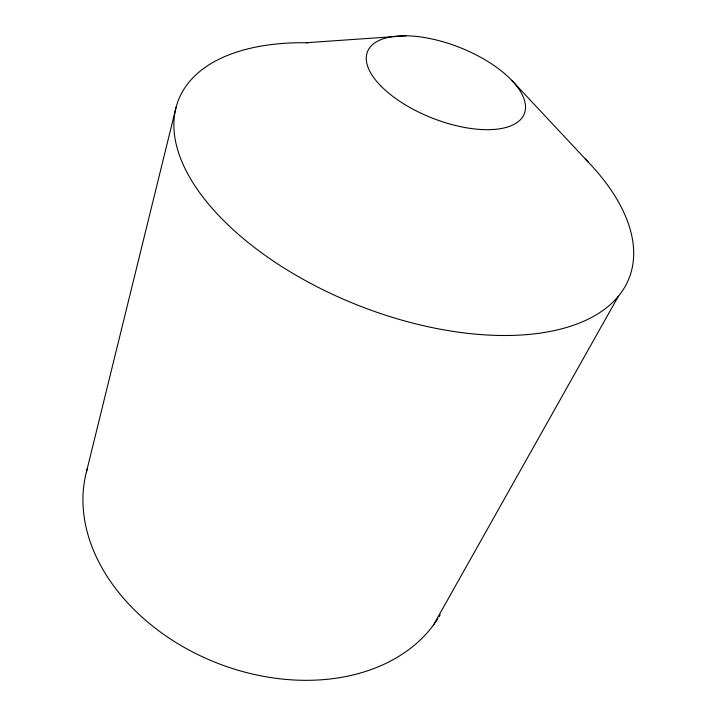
<?xml version="1.0" encoding="UTF-8"?>
<svg xmlns="http://www.w3.org/2000/svg" width="716" height="716" viewBox="0 0 716 716"><rect width="100%" height="100%" fill="white"/><g stroke="black" fill="none" stroke-linecap="round" stroke-linejoin="round"><path stroke-width="1.07" d="M86.394 472.113L176.073 107.319M433.341 625.22L618.329 296.299M306.215 42.727L406.035 35.8M511.752 80.362L588.266 162.084M585.312 159.041A242.285 124.861 21.6 0 1 530.386 334.283A242.285 124.861 21.6 0 1 202.637 196.694A242.285 124.861 21.6 0 1 308.31 42.754M440.206 614.802A191.754 142.735 21.6 0 1 439.051 616.753M437.852 618.678A191.754 142.735 21.6 0 1 209.886 660.098A191.754 142.735 21.6 0 1 87.271 468.899M380.581 85.687A84.327 37.885 21.6 0 0 518.008 121.845A84.327 37.885 21.6 0 0 439.087 40.687A84.327 37.885 21.6 0 0 380.581 85.687"/></g></svg>
